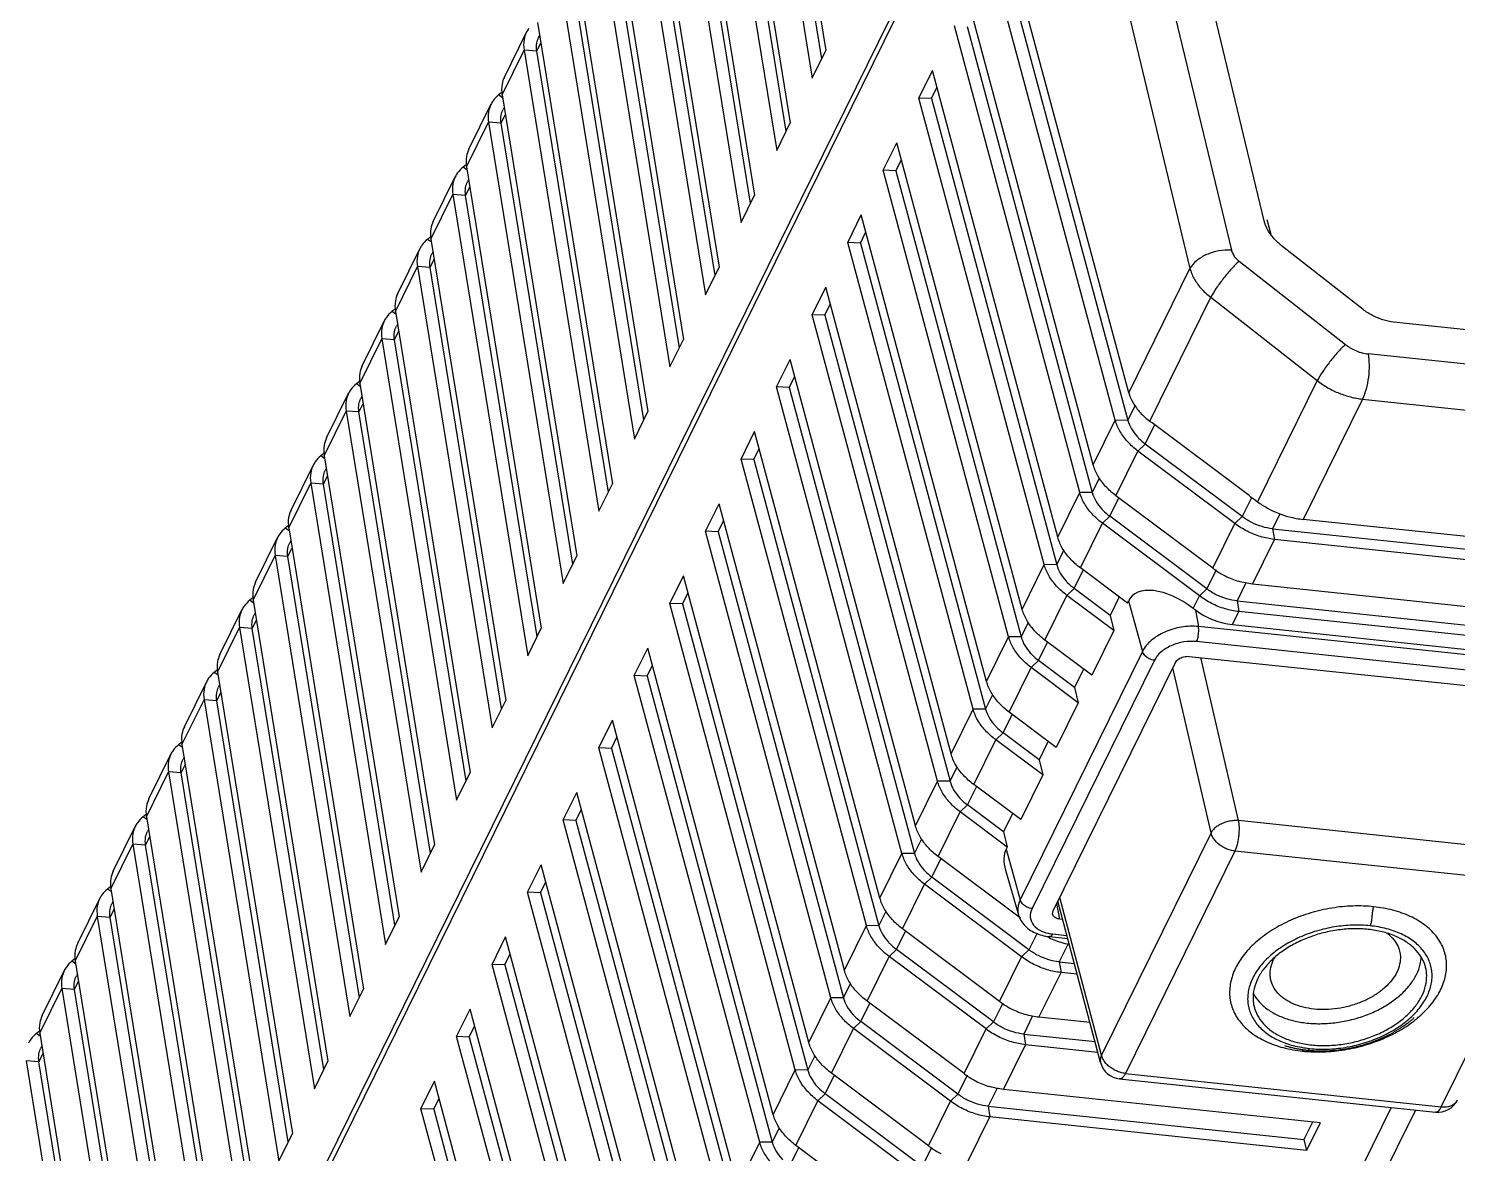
# Model space of a CAD drawing. Header units: millimetres. Extents: x 10368 to 13229, y -13270 to -11269.
# Drawn here: x 12195.8 to 12260.8, y -12638.1 to -12586.9 of the extents above; entities that cross this region are included whole.
import ezdxf

# ---------------------------------------------------------------- set-up
doc = ezdxf.new("R2010")
doc.units = ezdxf.units.MM

# ---------------------------------------------------------------- blocks, each defined once
blk = doc.blocks.new('u59')
at = {"color": 7, "linetype": 'Continuous'}
for p, q in [((305.333, 371.946), (363.069, 489.206)), ((306.429, 371.83), (363.472, 487.682)), ((321.824, 307.728), (404.94, 476.534)), ((321.892, 307.371), (404.993, 476.148)), ((349.976, 371.91), (344.28, 393.115)), ((344.851, 393.11), (350.553, 371.885)), ((344.235, 391.858), (349.937, 370.634)), ((368.505, 369.7), (365.101, 390.682)), ((348.359, 368.626), (342.663, 389.831)), ((343.234, 389.826), (348.936, 368.601)), ((367.889, 368.449), (364.485, 389.431)), ((364.671, 389.808), (367.925, 369.744)), ((342.618, 388.574), (348.32, 367.35)), ((366.888, 366.416), (363.484, 387.398)), ((346.742, 365.341), (341.046, 386.546)), ((341.617, 386.541), (347.319, 365.317)), ((366.272, 365.165), (362.868, 386.147)), ((363.054, 386.523), (366.308, 366.46)), ((341.001, 385.29), (346.703, 364.066)), ((365.271, 363.132), (361.867, 384.114)), ((345.125, 362.057), (339.429, 383.262)), ((340, 383.257), (345.702, 362.033)), ((364.655, 361.881), (361.251, 382.863)), ((361.437, 383.239), (364.691, 363.176)), ((339.384, 382.006), (345.086, 360.781)), ((363.654, 359.848), (360.25, 380.83)), ((343.508, 358.773), (337.812, 379.978)), ((338.383, 379.973), (344.085, 358.748)), ((363.038, 358.597), (359.634, 379.579)), ((359.82, 379.955), (363.074, 359.892)), ((337.767, 378.722), (343.468, 357.497)), ((362.037, 356.564), (358.633, 377.546)), ((329.093, 376.856), (333.503, 373.552)), ((341.891, 355.489), (336.195, 376.694)), ((336.766, 376.689), (342.468, 355.464)), ((361.421, 355.313), (358.017, 376.294)), ((358.203, 376.671), (361.457, 356.608)), ((336.15, 375.438), (335.149, 373.405)), ((336.15, 375.438), (341.851, 354.213)), ((325.683, 374.288), (324.682, 372.255)), ((327.333, 373.642), (327.758, 374.505)), ((327.758, 374.505), (332.168, 371.201)), ((328.092, 374.823), (332.502, 371.519)), ((333.785, 374.485), (333.36, 373.622)), ((309.663, 372.526), (310.279, 373.777)), ((310.408, 373.289), (310.279, 373.777)), ((310.279, 373.777), (324.682, 372.255)), ((357.016, 374.261), (356.4, 373.01)), ((360.42, 353.28), (357.016, 374.261)), ((310.014, 372.489), (310.408, 373.289)), ((324.762, 371.772), (310.408, 373.289)), ((327.476, 373.572), (326.475, 371.539)), ((327.476, 373.572), (331.886, 370.268)), ((333.503, 373.552), (332.502, 371.519)), ((334.578, 373.41), (334.252, 372.748)), ((340.274, 352.205), (334.578, 373.41)), ((334.578, 373.41), (335.149, 373.405)), ((335.149, 373.405), (340.851, 352.18)), ((359.804, 352.028), (356.4, 373.01)), ((356.586, 373.387), (359.84, 353.324)), ((309.663, 372.526), (324.066, 371.004)), ((56.389, 371.914), (310.434, 345.073)), ((304.157, 371.795), (299.176, 361.679)), ((318.518, 370.278), (304.157, 371.795)), ((318.784, 370.524), (304.423, 372.042)), ((324.355, 370.945), (324.762, 371.772)), ((324.762, 371.772), (324.682, 372.255)), ((334.533, 372.154), (333.532, 370.121)), ((334.533, 372.154), (340.234, 350.929)), ((349.976, 371.91), (349.729, 371.407)), ((350.553, 371.885), (349.937, 370.634)), ((349.976, 371.91), (350.553, 371.885)), ((325.716, 370.358), (326.141, 371.221)), ((326.141, 371.221), (326.475, 371.539)), ((326.141, 371.221), (330.551, 367.917)), ((326.475, 371.539), (330.885, 368.235)), ((332.168, 371.201), (331.743, 370.338)), ((332.168, 371.201), (332.502, 371.519)), ((324.066, 371.004), (323.065, 368.971)), ((355.399, 370.977), (354.783, 369.726)), ((358.803, 349.996), (355.399, 370.977)), ((313.537, 360.161), (318.518, 370.278)), ((319.646, 369.786), (321.591, 362.443)), ((325.859, 370.287), (324.858, 368.255)), ((325.859, 370.287), (330.269, 366.984)), ((331.886, 370.268), (330.885, 368.235)), ((332.961, 370.126), (332.635, 369.464)), ((338.657, 348.921), (332.961, 370.126)), ((332.961, 370.126), (333.532, 370.121)), ((333.532, 370.121), (339.233, 348.896)), ((358.186, 348.744), (354.783, 369.726)), ((354.969, 370.103), (358.223, 350.04)), ((367.925, 369.744), (367.74, 369.368)), ((367.925, 369.744), (368.505, 369.7)), ((310.463, 369.191), (310.414, 369.198)), ((310.511, 369.184), (310.463, 369.191)), ((310.557, 369.177), (310.511, 369.184)), ((310.602, 369.169), (310.557, 369.177)), ((310.646, 369.162), (310.602, 369.169)), ((310.689, 369.154), (310.646, 369.162)), ((310.731, 369.146), (310.689, 369.154)), ((310.772, 369.138), (310.731, 369.146)), ((310.812, 369.129), (310.772, 369.138)), ((310.852, 369.121), (310.812, 369.129)), ((310.89, 369.112), (310.852, 369.121)), ((310.928, 369.103), (310.89, 369.112)), ((310.965, 369.095), (310.928, 369.103)), ((311.002, 369.086), (310.965, 369.095)), ((311.037, 369.077), (311.002, 369.086)), ((311.072, 369.068), (311.037, 369.077)), ((311.106, 369.059), (311.072, 369.068)), ((314.626, 359.335), (319.607, 369.451)), ((319.607, 369.451), (321.508, 362.274)), ((319.769, 369.32), (323.065, 368.971)), ((367.795, 369.027), (367.842, 369.123)), ((311.14, 369.049), (311.106, 369.059)), ((311.173, 369.04), (311.14, 369.049)), ((311.205, 369.031), (311.173, 369.04)), ((311.237, 369.022), (311.205, 369.031)), ((311.283, 369.008), (311.237, 369.022)), ((323.145, 368.488), (319.899, 368.831)), ((322.738, 367.661), (323.145, 368.488)), ((323.145, 368.488), (323.065, 368.971)), ((332.916, 368.87), (331.915, 366.837)), ((332.916, 368.87), (338.617, 347.645)), ((348.359, 368.626), (348.112, 368.123)), ((348.936, 368.601), (348.32, 367.35)), ((348.359, 368.626), (348.936, 368.601)), ((367.889, 368.449), (366.888, 366.416)), ((367.867, 368.583), (368.044, 368.46)), ((367.889, 368.337), (368.044, 368.46)), ((305.441, 367.788), (305.415, 367.766)), ((305.468, 367.811), (305.441, 367.788)), ((305.496, 367.835), (305.468, 367.811)), ((305.525, 367.859), (305.496, 367.835)), ((305.555, 367.883), (305.525, 367.859)), ((305.586, 367.908), (305.555, 367.883)), ((305.617, 367.932), (305.586, 367.908)), ((305.649, 367.957), (305.617, 367.932)), ((305.683, 367.983), (305.649, 367.957)), ((305.717, 368.009), (305.683, 367.983)), ((305.753, 368.036), (305.717, 368.009)), ((305.791, 368.063), (305.753, 368.036)), ((320.128, 367.965), (322.449, 367.72)), ((324.099, 367.074), (324.524, 367.937)), ((324.524, 367.937), (324.858, 368.255)), ((324.524, 367.937), (328.934, 364.633)), ((324.858, 368.255), (329.268, 364.951)), ((330.551, 367.917), (330.126, 367.054)), ((330.551, 367.917), (330.885, 368.235)), ((305.415, 367.766), (305.383, 367.738)), ((322.449, 367.72), (321.448, 365.687)), ((353.782, 367.693), (353.166, 366.442)), ((357.186, 346.711), (353.782, 367.693)), ((367.781, 367.641), (366.781, 365.608)), ((324.242, 367.003), (323.241, 364.97)), ((324.242, 367.003), (328.652, 363.699)), ((330.269, 366.984), (329.268, 364.951)), ((331.344, 366.842), (331.018, 366.18)), ((337.04, 345.637), (331.344, 366.842)), ((331.344, 366.842), (331.915, 366.837)), ((331.915, 366.837), (337.616, 345.612)), ((353.352, 366.819), (356.606, 346.756)), ((307.74, 339.601), (53.695, 366.443)), ((356.569, 345.46), (353.166, 366.442)), ((366.308, 366.46), (366.123, 366.084)), ((366.178, 365.743), (366.225, 365.839)), ((366.308, 366.46), (366.888, 366.416)), ((320.711, 365.765), (321.448, 365.687)), ((321.528, 365.204), (320.84, 365.277)), ((321.121, 364.377), (321.528, 365.204)), ((321.528, 365.204), (321.448, 365.687)), ((331.299, 365.586), (330.298, 363.553)), ((331.299, 365.586), (337, 344.361)), ((346.742, 365.341), (346.495, 364.839)), ((347.319, 365.317), (346.703, 364.066)), ((346.742, 365.341), (347.319, 365.317)), ((366.25, 365.299), (366.427, 365.176)), ((366.272, 365.053), (366.427, 365.176)), ((322.538, 363.903), (322.907, 364.653)), ((322.907, 364.653), (323.241, 364.97)), ((322.907, 364.653), (327.317, 361.349)), ((323.241, 364.97), (327.651, 361.667)), ((328.934, 364.633), (328.509, 363.77)), ((328.934, 364.633), (329.268, 364.951)), ((366.272, 365.165), (365.271, 363.132)), ((53.442, 364.386), (307.487, 337.545)), ((321.967, 364.055), (321.141, 364.143)), ((321.834, 363.932), (321.178, 364.001)), ((352.165, 364.409), (351.549, 363.158)), ((355.568, 343.427), (352.165, 364.409)), ((366.164, 364.357), (365.163, 362.324)), ((321.371, 363.272), (321.502, 363.258)), ((321.502, 363.258), (321.644, 362.55)), ((323.292, 363.22), (327.035, 360.415)), ((328.652, 363.699), (327.651, 361.667)), ((329.727, 363.558), (329.401, 362.896)), ((335.423, 342.353), (329.727, 363.558)), ((329.727, 363.558), (330.298, 363.553)), ((330.298, 363.553), (335.999, 342.328)), ((351.735, 363.535), (354.989, 343.471)), ((55.204, 362.629), (306.333, 336.095)), ((321.807, 362.881), (316.244, 351.583)), ((317.2, 351.482), (322.763, 362.78)), ((321.83, 363.029), (321.807, 362.881)), ((323.968, 361.029), (323.382, 363.059)), ((354.952, 342.176), (351.549, 363.158)), ((364.691, 363.176), (364.506, 362.799)), ((364.691, 363.176), (365.271, 363.132)), ((317.742, 351.079), (323.305, 362.376)), ((323.946, 360.08), (323.305, 362.376)), ((329.682, 362.301), (328.681, 360.268)), ((329.682, 362.301), (335.383, 341.077)), ((345.125, 362.057), (344.878, 361.555)), ((345.702, 362.033), (345.086, 360.781)), ((345.125, 362.057), (345.702, 362.033)), ((364.561, 362.459), (364.608, 362.555)), ((364.633, 362.015), (364.81, 361.891)), ((299.176, 361.679), (313.537, 360.161)), ((327.317, 361.349), (326.892, 360.486)), ((327.317, 361.349), (327.651, 361.667)), ((364.655, 361.881), (363.654, 359.848)), ((364.655, 361.768), (364.81, 361.891)), ((350.548, 361.125), (349.932, 359.874)), ((353.951, 340.143), (350.548, 361.125)), ((364.547, 361.073), (363.546, 359.04)), ((299.01, 360.294), (313.371, 358.777)), ((323.898, 359.983), (323.946, 360.08)), ((324.065, 359.29), (323.898, 359.983)), ((323.898, 359.983), (326.034, 358.382)), ((327.035, 360.415), (326.034, 358.382)), ((328.11, 360.273), (327.784, 359.612)), ((333.806, 339.068), (328.11, 360.273)), ((328.11, 360.273), (328.681, 360.268)), ((328.681, 360.268), (334.382, 339.044)), ((350.118, 360.251), (353.372, 340.187)), ((314.626, 359.335), (316.361, 351.821)), ((353.335, 338.892), (349.932, 359.874)), ((363.074, 359.892), (362.889, 359.515)), ((363.074, 359.892), (363.654, 359.848)), ((313.371, 358.777), (315.083, 351.361)), ((322.281, 356.698), (323.282, 358.731)), ((323.282, 358.731), (325.418, 357.131)), ((323.653, 358.453), (324.065, 359.29)), ((324.065, 359.29), (325.7, 358.065)), ((328.065, 359.017), (327.064, 356.984)), ((328.065, 359.017), (333.766, 337.793)), ((343.508, 358.773), (343.261, 358.271)), ((344.085, 358.748), (343.468, 357.497)), ((343.508, 358.773), (344.085, 358.748)), ((362.944, 359.174), (362.991, 359.271)), ((363.016, 358.731), (363.193, 358.607)), ((325.7, 358.065), (325.275, 357.202)), ((325.7, 358.065), (326.034, 358.382)), ((363.038, 358.597), (362.037, 356.564)), ((363.038, 358.484), (363.193, 358.607)), ((348.931, 357.841), (348.315, 356.59)), ((352.334, 336.859), (348.931, 357.841)), ((362.93, 357.789), (361.929, 355.756)), ((325.418, 357.131), (324.417, 355.098)), ((326.493, 356.989), (326.167, 356.328)), ((332.189, 335.784), (326.493, 356.989)), ((326.493, 356.989), (327.064, 356.984)), ((327.064, 356.984), (332.765, 335.76)), ((348.501, 356.966), (351.755, 336.903)), ((322.448, 356.006), (322.281, 356.698)), ((322.281, 356.698), (324.417, 355.098)), ((351.718, 335.608), (348.315, 356.59)), ((361.457, 356.608), (361.272, 356.231)), ((361.457, 356.608), (362.037, 356.564)), ((320.664, 353.414), (321.665, 355.447)), ((321.665, 355.447), (323.801, 353.847)), ((322.036, 355.169), (322.448, 356.006)), ((322.448, 356.006), (324.083, 354.781)), ((326.448, 355.733), (325.447, 353.7)), ((326.448, 355.733), (332.149, 334.509)), ((341.891, 355.489), (341.644, 354.987)), ((342.468, 355.464), (341.851, 354.213)), ((341.891, 355.489), (342.468, 355.464)), ((361.327, 355.89), (361.374, 355.986)), ((361.399, 355.447), (361.576, 355.323)), ((324.083, 354.781), (323.658, 353.917)), ((324.083, 354.781), (324.417, 355.098)), ((361.421, 355.313), (360.42, 353.28)), ((361.421, 355.2), (361.576, 355.323)), ((347.314, 354.557), (346.698, 353.306)), ((350.717, 333.575), (347.314, 354.557)), ((361.313, 354.505), (360.312, 352.472)), ((323.801, 353.847), (322.8, 351.814)), ((324.876, 353.705), (324.55, 353.044)), ((330.572, 332.5), (324.876, 353.705)), ((324.876, 353.705), (325.447, 353.7)), ((325.447, 353.7), (331.148, 332.476)), ((346.884, 353.682), (350.138, 333.619)), ((315.616, 351.304), (299.578, 352.999)), ((320.831, 352.722), (320.664, 353.414)), ((320.664, 353.414), (322.8, 351.814)), ((350.101, 332.324), (346.698, 353.306)), ((359.84, 353.324), (359.655, 352.947)), ((359.84, 353.324), (360.42, 353.28)), ((299.247, 352.325), (315.284, 350.631)), ((320.419, 351.885), (320.831, 352.722)), ((320.831, 352.722), (322.466, 351.497)), ((324.831, 352.449), (323.83, 350.416)), ((324.831, 352.449), (330.532, 331.224)), ((340.274, 352.205), (340.027, 351.702)), ((340.851, 352.18), (340.234, 350.929)), ((340.274, 352.205), (340.851, 352.18)), ((359.71, 352.606), (359.757, 352.702)), ((299.162, 351.643), (315.199, 349.948)), ((319.047, 350.13), (320.048, 352.163)), ((320.048, 352.163), (322.184, 350.563)), ((322.466, 351.497), (322.8, 351.814)), ((359.804, 352.028), (358.803, 349.996)), ((359.782, 352.163), (359.959, 352.039)), ((359.804, 351.916), (359.959, 352.039)), ((313.656, 349.861), (299.209, 351.388)), ((318.383, 348.782), (317.742, 351.079)), ((322.466, 351.497), (322.041, 350.633)), ((345.697, 351.273), (345.081, 350.022)), ((349.1, 330.291), (345.697, 351.273)), ((359.696, 351.221), (358.695, 349.188)), ((298.96, 350.788), (313.363, 349.267)), ((313.443, 348.784), (299.089, 350.3)), ((322.184, 350.563), (321.183, 348.53)), ((323.259, 350.421), (322.933, 349.76)), ((328.955, 329.216), (323.259, 350.421)), ((323.259, 350.421), (323.83, 350.416)), ((323.83, 350.416), (329.531, 329.191)), ((345.267, 350.398), (348.521, 330.335)), ((313.656, 349.861), (313.363, 349.267)), ((315.338, 349.195), (315.199, 349.948)), ((319.214, 349.438), (319.047, 350.13)), ((319.047, 350.13), (321.183, 348.53)), ((348.484, 329.04), (345.081, 350.022)), ((358.223, 350.04), (358.037, 349.663)), ((358.223, 350.04), (358.803, 349.996)), ((298.344, 349.537), (312.747, 348.015)), ((313.443, 348.784), (313.363, 349.267)), ((315.437, 349.121), (315.156, 348.55)), ((318.802, 348.601), (319.214, 349.438)), ((319.214, 349.438), (320.849, 348.212)), ((323.214, 349.165), (322.213, 347.132)), ((323.214, 349.165), (328.915, 327.94)), ((358.093, 349.322), (358.14, 349.418)), ((313.036, 347.957), (313.443, 348.784)), ((314.822, 348.232), (315.156, 348.55)), ((315.156, 348.55), (319.566, 345.246)), ((318.431, 348.879), (318.383, 348.782)), ((318.431, 348.879), (320.567, 347.279)), ((320.849, 348.212), (321.183, 348.53)), ((338.657, 348.921), (338.41, 348.418)), ((339.233, 348.896), (338.617, 347.645)), ((338.657, 348.921), (339.233, 348.896)), ((358.186, 348.744), (357.186, 346.711)), ((358.165, 348.879), (358.342, 348.755)), ((358.187, 348.632), (358.342, 348.755)), ((312.747, 348.015), (311.746, 345.983)), ((314.397, 347.369), (314.822, 348.232)), ((314.822, 348.232), (319.232, 344.928)), ((320.849, 348.212), (320.424, 347.349)), ((344.08, 347.989), (343.464, 346.737)), ((347.483, 327.007), (344.08, 347.989)), ((358.079, 347.936), (357.078, 345.904)), ((297.343, 347.504), (311.746, 345.983)), ((311.826, 345.499), (297.472, 347.016)), ((314.54, 347.299), (313.539, 345.266)), ((314.54, 347.299), (318.95, 343.995)), ((320.567, 347.279), (319.566, 345.246)), ((321.642, 347.137), (321.316, 346.475)), ((327.338, 325.932), (321.642, 347.137)), ((321.642, 347.137), (322.213, 347.132)), ((322.213, 347.132), (327.914, 325.907)), ((343.65, 347.114), (346.904, 327.051)), ((346.867, 325.756), (343.464, 346.737)), ((356.606, 346.756), (356.42, 346.379)), ((356.606, 346.756), (357.186, 346.711)), ((311.826, 345.499), (311.746, 345.983)), ((321.597, 345.881), (320.596, 343.848)), ((321.597, 345.881), (327.298, 324.656)), ((356.476, 346.038), (356.523, 346.134)), ((307.74, 339.601), (310.434, 345.073)), ((311.49, 344.817), (311.826, 345.499)), ((313.205, 344.948), (313.539, 345.266)), ((313.539, 345.266), (317.949, 341.962)), ((319.232, 344.928), (319.566, 345.246)), ((337.04, 345.637), (336.793, 345.134)), ((337.616, 345.612), (337, 344.361)), ((337.04, 345.637), (337.616, 345.612)), ((356.569, 345.46), (355.568, 343.427)), ((356.548, 345.595), (356.725, 345.471)), ((356.57, 345.348), (356.725, 345.471)), ((312.801, 344.128), (313.205, 344.948)), ((313.205, 344.948), (317.615, 341.644)), ((319.232, 344.928), (318.807, 344.065)), ((342.463, 344.704), (341.847, 343.453)), ((345.866, 323.723), (342.463, 344.704)), ((356.462, 344.652), (355.461, 342.619)), ((309.803, 338.762), (312.514, 344.27)), ((312.893, 343.99), (317.303, 340.686)), ((318.95, 343.995), (317.949, 341.962)), ((320.025, 343.853), (319.699, 343.191)), ((325.721, 322.648), (320.025, 343.853)), ((320.025, 343.853), (320.596, 343.848)), ((320.596, 343.848), (326.297, 322.623)), ((342.033, 343.83), (345.287, 323.767)), ((345.25, 322.471), (341.847, 343.453)), ((354.989, 343.471), (354.803, 343.095)), ((354.989, 343.471), (355.568, 343.427)), ((319.98, 342.597), (318.979, 340.564)), ((319.98, 342.597), (325.681, 321.372)), ((354.859, 342.754), (354.906, 342.85)), ((317.615, 341.644), (317.949, 341.962)), ((335.423, 342.353), (335.176, 341.85)), ((335.999, 342.328), (335.383, 341.077)), ((335.423, 342.353), (335.999, 342.328)), ((354.952, 342.176), (353.951, 340.143)), ((354.931, 342.311), (355.108, 342.187)), ((354.953, 342.064), (355.108, 342.187)), ((317.615, 341.644), (317.174, 340.749)), ((340.846, 341.42), (340.23, 340.169)), ((344.249, 320.439), (340.846, 341.42)), ((354.845, 341.368), (353.844, 339.335)), ((317.414, 340.602), (314.64, 334.97)), ((317.303, 340.686), (317.359, 340.644)), ((317.359, 340.644), (317.414, 340.602)), ((318.408, 340.569), (318.076, 339.896)), ((324.104, 319.364), (318.408, 340.569)), ((318.408, 340.569), (318.979, 340.564)), ((318.979, 340.564), (324.68, 319.339)), ((340.416, 340.546), (343.67, 320.483)), ((343.633, 319.187), (340.23, 340.169)), ((353.372, 340.187), (353.186, 339.811)), ((353.372, 340.187), (353.951, 340.143)), ((318.364, 339.308), (315.583, 333.661)), ((318.364, 339.308), (324.064, 318.088)), ((353.242, 339.47), (353.289, 339.566)), ((314.64, 334.97), (309.803, 338.762)), ((333.806, 339.068), (333.559, 338.566)), ((334.382, 339.044), (333.766, 337.793)), ((333.806, 339.068), (334.382, 339.044)), ((353.335, 338.892), (352.334, 336.859)), ((353.314, 339.026), (353.491, 338.903)), ((353.336, 338.78), (353.491, 338.903)), ((339.229, 338.136), (338.613, 336.885)), ((342.632, 317.154), (339.229, 338.136)), ((353.228, 338.084), (352.227, 336.051)), ((338.799, 337.262), (342.053, 317.198)), ((313.353, 333.325), (308.515, 337.119)), ((342.016, 315.903), (338.613, 336.885)), ((351.755, 336.903), (351.569, 336.526)), ((351.755, 336.903), (352.334, 336.859)), ((351.625, 336.186), (351.672, 336.282)), ((307.705, 335.528), (311.431, 332.606)), ((332.189, 335.784), (331.942, 335.282)), ((332.765, 335.76), (332.149, 334.509)), ((332.189, 335.784), (332.765, 335.76)), ((351.718, 335.608), (350.717, 333.575)), ((351.697, 335.742), (351.874, 335.619)), ((351.719, 335.496), (351.874, 335.619)), ((337.612, 334.852), (336.996, 333.601)), ((341.015, 313.87), (337.612, 334.852)), ((351.611, 334.8), (350.61, 332.767)), ((321.824, 307.728), (315.583, 333.661)), ((340.399, 312.619), (336.996, 333.601)), ((337.182, 333.978), (340.436, 313.914)), ((350.138, 333.619), (349.952, 333.242)), ((350.138, 333.619), (350.717, 333.575)), ((319.942, 306.891), (313.701, 332.824)), ((350.008, 332.901), (350.055, 332.998)), ((311.893, 332.115), (312.066, 331.453)), ((330.572, 332.5), (330.325, 331.998)), ((331.148, 332.476), (330.532, 331.224)), ((330.572, 332.5), (331.148, 332.476)), ((350.101, 332.324), (349.1, 330.291)), ((350.08, 332.458), (350.257, 332.334)), ((350.102, 332.211), (350.257, 332.334)), ((312.206, 331.49), (318.078, 307.088)), ((335.995, 331.568), (335.379, 330.317)), ((339.398, 310.586), (335.995, 331.568)), ((349.994, 331.516), (348.993, 329.483)), ((338.782, 309.335), (335.379, 330.317)), ((335.565, 330.694), (338.819, 310.63)), ((348.521, 330.335), (348.335, 329.958)), ((348.521, 330.335), (349.1, 330.291)), ((348.391, 329.617), (348.438, 329.714)), ((328.955, 329.216), (328.708, 328.714)), ((329.531, 329.191), (328.915, 327.94)), ((328.955, 329.216), (329.531, 329.191)), ((348.484, 329.04), (347.483, 327.007)), ((348.463, 329.174), (348.64, 329.05)), ((348.485, 328.927), (348.64, 329.05)), ((334.378, 328.284), (333.762, 327.033)), ((337.781, 307.302), (334.378, 328.284)), ((348.377, 328.232), (347.376, 326.199)), ((337.165, 306.051), (333.762, 327.033)), ((333.948, 327.409), (337.202, 307.346)), ((346.904, 327.051), (346.718, 326.674)), ((346.904, 327.051), (347.483, 327.007)), ((346.774, 326.333), (346.821, 326.429)), ((327.338, 325.932), (327.091, 325.43)), ((327.914, 325.907), (327.298, 324.656)), ((327.338, 325.932), (327.914, 325.907)), ((346.867, 325.756), (345.866, 323.723)), ((346.846, 325.89), (347.023, 325.766)), ((346.868, 325.643), (347.023, 325.766)), ((332.761, 325), (332.145, 323.749)), ((336.164, 304.018), (332.761, 325)), ((346.76, 324.948), (345.759, 322.915)), ((335.548, 302.767), (332.145, 323.749)), ((332.33, 324.125), (335.585, 304.062)), ((345.287, 323.767), (345.101, 323.39)), ((345.287, 323.767), (345.866, 323.723)), ((345.157, 323.049), (345.204, 323.145))]:
    blk.add_line(p, q, dxfattribs=at)
for points in [[(310.236, 369.219), (310.181, 369.225), (310.126, 369.23), (310.071, 369.234), (310.016, 369.238), (309.962, 369.241), (309.907, 369.244), (309.854, 369.247), (309.8, 369.249), (309.747, 369.25), (309.693, 369.251), (309.64, 369.252), (309.588, 369.252), (309.535, 369.251), (309.483, 369.251), (309.432, 369.249), (309.38, 369.248), (309.329, 369.246), (309.278, 369.244), (309.227, 369.241), (309.176, 369.238), (309.126, 369.234), (309.076, 369.231), (309.026, 369.226), (308.977, 369.222), (308.927, 369.217), (308.878, 369.212), (308.83, 369.206), (308.781, 369.201), (308.733, 369.195), (308.685, 369.188), (308.637, 369.181), (308.59, 369.174), (308.542, 369.167), (308.495, 369.159), (308.449, 369.151), (308.402, 369.143), (308.356, 369.134), (308.31, 369.126), (308.264, 369.116), (308.218, 369.107), (308.173, 369.097), (308.128, 369.087), (308.083, 369.077), (308.038, 369.067), (307.994, 369.056), (307.949, 369.045), (307.905, 369.034), (307.862, 369.022), (307.818, 369.011), (307.775, 368.999), (307.732, 368.987), (307.689, 368.974), (307.646, 368.962), (307.604, 368.949), (307.562, 368.936), (307.521, 368.923), (307.479, 368.909), (307.438, 368.896), (307.398, 368.882), (307.357, 368.868), (307.318, 368.854), (307.278, 368.84), (307.239, 368.826), (307.2, 368.811), (307.162, 368.796), (307.124, 368.782), (307.087, 368.767), (307.049, 368.752), (307.013, 368.737), (306.976, 368.722), (306.941, 368.707), (306.905, 368.692), (306.87, 368.676), (306.835, 368.661), (306.801, 368.645), (306.767, 368.63), (306.733, 368.614), (306.7, 368.598), (306.668, 368.583), (306.635, 368.567), (306.603, 368.551), (306.572, 368.535), (306.541, 368.519), (306.51, 368.504), (306.479, 368.488), (306.449, 368.472), (306.419, 368.456), (306.39, 368.44), (306.361, 368.424), (306.333, 368.408), (306.304, 368.392), (306.277, 368.376), (306.249, 368.36), (306.222, 368.344), (306.196, 368.329), (306.17, 368.313), (306.144, 368.297), (306.119, 368.282), (306.094, 368.267), (306.07, 368.251), (306.046, 368.236), (306.023, 368.221), (306, 368.206), (305.977, 368.191), (305.955, 368.177), (305.933, 368.162), (305.912, 368.148), (305.891, 368.133), (305.87, 368.119), (305.85, 368.105), (305.83, 368.091), (305.791, 368.063)], [(310.414, 369.198), (310.389, 369.201), (310.364, 369.204), (310.338, 369.208), (310.311, 369.211), (310.285, 369.214), (310.257, 369.217), (310.236, 369.219)]]:
    blk.add_lwpolyline(points, dxfattribs=at)
for centre, radius, start, end in [((325.222, 370.552), 3.769, 55.14659, 63.25368), ((325.292, 370.656), 3.643, 53.16396, 55.11495), ((304.318, 371.047), 1, 83.96086, 153.83266), ((318.679, 369.53), 1, 14.83611, 83.96544), ((323.606, 367.279), 3.758, 63.18867, 73.22859), ((323.605, 367.267), 3.769, 55.14659, 63.25368), ((323.675, 367.372), 3.643, 53.16396, 55.11495), ((309.784, 362.82), 6.478, 83.97421, 85.89171), ((367.328, 369.417), 1.191, 324.32645, 333.86627), ((321.989, 363.994), 3.758, 63.18867, 73.22859), ((321.988, 363.983), 3.769, 55.14659, 63.25368), ((322.058, 364.087), 3.643, 53.16396, 55.11495), ((365.711, 366.133), 1.191, 324.32645, 333.86627), ((310.08, 365.919), 1.888, 330.38908, 333.76635), ((309.158, 367.934), 3.907, 312.51614, 313.13395), ((320.44, 360.937), 3.521, 73.22444, 79.54453), ((320.372, 360.71), 3.758, 63.18867, 73.22859), ((321.632, 362.022), 1.921, 81.09507, 83.98808), ((322.331, 362.755), 1.094, 16.10562, 19.15398), ((364.094, 362.849), 1.191, 324.32645, 333.86627), ((362.477, 359.565), 1.191, 324.32645, 333.86627), ((360.86, 356.281), 1.191, 324.32645, 333.86627), ((359.243, 352.996), 1.191, 324.32645, 333.86627), ((309.235, 340.892), 10.305, 52.99605, 53.68047), ((357.626, 349.712), 1.191, 324.32645, 333.86627), ((312.286, 344.29), 3.758, 63.18867, 73.22859), ((312.286, 344.279), 3.769, 55.14659, 63.25368), ((312.356, 344.383), 3.643, 53.16396, 55.11495), ((356.009, 346.428), 1.191, 324.32645, 333.86627), ((309.962, 340.756), 4.343, 61.05773, 75.24693), ((310.016, 340.846), 4.238, 53.88392, 61.10701), ((289.284, 312.472), 39.38, 53.28511, 53.84942), ((289.628, 312.934), 38.804, 53.16148, 53.28395), ((354.392, 343.144), 1.191, 324.32645, 333.86627), ((352.775, 339.86), 1.191, 324.32645, 333.86627), ((351.158, 336.576), 1.191, 324.32645, 333.86627), ((349.541, 333.292), 1.191, 324.32645, 333.86627), ((347.924, 330.008), 1.191, 324.32645, 333.86627), ((346.307, 326.723), 1.191, 324.32645, 333.86627), ((344.69, 323.439), 1.191, 324.32645, 333.86627)]:
    blk.add_arc(centre, radius, start, end, dxfattribs=at)
for centre, major_axis, ratio, start_param, end_param in [((321.685, 361.773), (2.149, -1.864), 0.522124, 0.136328, 0.678734), ((314.031, 347.828), (2.289, -1.235), 0.714452, 1.376679, 2.092267), ((316.122, 350.476), (2.149, -1.864), 0.522124, -1.44033, 0.136328), ((311.003, 343.002), (2.756, -1.19), 0.623856, 1.810997, 2.034572)]:
    blk.add_ellipse(centre, major_axis=major_axis, ratio=ratio, start_param=start_param, end_param=end_param, dxfattribs=at)
for points, start_tangent, end_tangent in [([(334.119, 374.803), (334.589, 374.378), (334.94, 373.902), (335.149, 373.405)], (0.800328, -0.599562), (0.259432, -0.965761)), ([(334.417, 373.792), (334.147, 374.159), (334.099, 374.21)], (-0.498571, 0.866849), (-0.694739, 0.719262)), ([(334.578, 373.41), (334.417, 373.792)], (-0.259432, 0.965761), (-0.498571, 0.866849)), ([(333.503, 373.552), (333.973, 373.127)], (0.800328, -0.599562), (0.673612, -0.739085)), ([(333.973, 373.127), (334.324, 372.651)], (0.673612, -0.739085), (0.498589, -0.866839)), ([(334.324, 372.651), (334.533, 372.154)], (0.498589, -0.866839), (0.259432, -0.965761)), ([(304.157, 371.795), (303.957, 371.798), (303.774, 371.765), (303.617, 371.697), (303.495, 371.598), (303.421, 371.489)], (-0.994465, 0.105072), (-0.442477, -0.89678)), ([(304.157, 371.795), (304.232, 371.921), (304.311, 372.004), (304.39, 372.041), (304.423, 372.041)], (0.441734, 0.897146), (0.993802, -0.111161)), ([(324.682, 372.255), (325.306, 372.128), (325.917, 371.884), (326.475, 371.539)], (0.994465, -0.105072), (0.800328, -0.599562)), ([(324.762, 371.772), (325.242, 371.675), (325.712, 371.487), (326.141, 371.221)], (0.994465, -0.105072), (0.800328, -0.599562)), ([(332.482, 370.926), (332.168, 371.201)], (-0.694739, 0.719262), (-0.800328, 0.599562)), ([(332.502, 371.519), (332.972, 371.094), (333.323, 370.618), (333.532, 370.121)], (0.800328, -0.599562), (0.259432, -0.965761)), ([(318.518, 370.278), (318.593, 370.403), (318.672, 370.487), (318.751, 370.523), (318.784, 370.524)], (0.441734, 0.897146), (0.993802, -0.111161)), ([(324.066, 371.004), (324.69, 370.877)], (0.994465, -0.105072), (0.957663, -0.28789)), ([(332.8, 370.508), (332.53, 370.875), (332.482, 370.926)], (-0.498571, 0.866849), (-0.694739, 0.719262)), ([(332.961, 370.126), (332.8, 370.508)], (-0.259432, 0.965761), (-0.498571, 0.866849)), ([(318.518, 370.278), (318.726, 370.238), (318.932, 370.164), (319.126, 370.059), (319.298, 369.928), (319.44, 369.778), (319.544, 369.616), (319.607, 369.451)], (0.994465, -0.105072), (0.240275, -0.970705)), ([(319.607, 369.451), (319.655, 369.603), (319.653, 369.752), (319.646, 369.786)], (0.426032, 0.904708), (-0.25725, 0.966345)), ([(331.886, 370.268), (332.356, 369.843)], (0.800328, -0.599562), (0.673612, -0.739085)), ([(332.356, 369.843), (332.707, 369.367)], (0.673612, -0.739085), (0.498589, -0.866839)), ([(367.925, 369.744), (367.925, 369.379), (367.842, 369.123)], (0.160105, -0.9871), (-0.440662, -0.897673)), ([(310.141, 369.143), (309.341, 369.171), (308.52, 369.091), (307.708, 368.905), (306.936, 368.622), (306.235, 368.251), (305.919, 368.037), (305.631, 367.807), (305.373, 367.563), (305.148, 367.307), (304.957, 367.042), (304.804, 366.771), (304.688, 366.495), (304.612, 366.218), (304.575, 365.942), (304.579, 365.671), (304.624, 365.405), (304.708, 365.149), (304.831, 364.905), (304.992, 364.674), (305.19, 364.46), (305.422, 364.264), (305.98, 363.933), (306.301, 363.802), (306.645, 363.696), (307.392, 363.56)], (-0.994465, 0.105072), (0.994465, -0.105072)), ([(310.248, 369.281), (309.523, 369.295), (308.557, 369.201), (307.601, 368.982), (306.694, 368.649), (305.869, 368.212), (305.498, 367.961), (305.32, 367.825)], (-0.997424, 0.071737), (-0.781163, -0.624327)), ([(307.23, 362.694), (308.171, 362.661), (309.137, 362.756), (310.092, 362.974), (311, 363.308), (311.825, 363.744), (312.196, 363.996), (312.535, 364.266), (312.839, 364.553), (313.104, 364.854), (313.328, 365.166), (313.509, 365.486), (313.645, 365.81), (313.735, 366.136), (313.777, 366.46), (313.773, 366.78), (313.721, 367.092), (313.621, 367.393), (313.476, 367.681), (313.287, 367.952), (313.054, 368.204), (312.781, 368.435), (312.125, 368.824), (311.748, 368.978), (311.342, 369.103), (310.464, 369.262)], (0.994465, -0.105072), (-0.994465, 0.105072)), ([(307.392, 363.56), (308.191, 363.533), (309.013, 363.613), (309.825, 363.798), (310.596, 364.082), (311.297, 364.453), (311.613, 364.667), (311.901, 364.897), (312.159, 365.141), (312.385, 365.397), (312.575, 365.662), (312.729, 365.933), (312.845, 366.209), (312.921, 366.486), (312.957, 366.762), (312.953, 367.033), (312.909, 367.299), (312.825, 367.555), (312.701, 367.799), (312.54, 368.03), (312.343, 368.244), (312.11, 368.44), (311.553, 368.771), (311.232, 368.902), (310.887, 369.008), (310.141, 369.143)], (0.994465, -0.105072), (-0.994465, 0.105072)), ([(310.245, 369.218), (310.229, 369.219), (310.213, 369.216), (310.198, 369.211), (310.169, 369.187), (310.155, 369.168), (310.141, 369.143)], (-0.994442, 0.105284), (-0.441734, -0.897146)), ([(310.464, 369.262), (310.445, 369.231), (310.426, 369.209), (310.41, 369.197)], (-0.441734, -0.897146), (-0.870941, -0.491387)), ([(332.707, 369.367), (332.916, 368.87)], (0.498589, -0.866839), (0.259432, -0.965761)), ([(310.06, 368.979), (309.393, 369.008), (308.706, 368.956), (308.022, 368.824), (307.36, 368.618), (306.741, 368.343), (306.183, 368.007), (305.704, 367.621), (305.318, 367.196), (305.037, 366.746), (304.869, 366.284), (304.819, 365.824), (304.869, 365.453)], (-0.994465, 0.105072), (0.243817, -0.969821)), ([(312.687, 367.14), (312.643, 367.324), (312.455, 367.739), (312.155, 368.111), (311.751, 368.43), (311.258, 368.686), (310.688, 368.871), (310.06, 368.979)], (-0.177113, 0.984191), (-0.994465, 0.105072)), ([(323.065, 368.971), (323.689, 368.844), (324.3, 368.6), (324.858, 368.255)], (0.994465, -0.105072), (0.800328, -0.599562)), ([(323.145, 368.488), (323.625, 368.391), (324.095, 368.203), (324.524, 367.937)], (0.994465, -0.105072), (0.800328, -0.599562)), ([(367.781, 367.641), (367.889, 367.974), (367.889, 368.449)], (0.440658, 0.897675), (-0.160105, 0.9871)), ([(368.044, 368.46), (368.296, 368.722)], (0.783462, 0.62144), (0.582554, 0.812792)), ([(305.32, 367.825), (305.159, 367.69), (304.855, 367.403), (304.59, 367.102), (304.366, 366.79), (304.185, 366.471), (304.049, 366.146), (303.959, 365.821), (303.916, 365.496), (303.921, 365.176), (303.973, 364.865), (304.072, 364.563), (304.217, 364.276), (304.407, 364.004), (304.639, 363.752), (304.913, 363.521), (305.569, 363.133), (305.946, 362.979), (306.352, 362.853), (307.23, 362.694)], (-0.781163, -0.624327), (0.994465, -0.105072)), ([(310.259, 367.985), (309.597, 368.013), (308.916, 367.962), (308.238, 367.831), (307.581, 367.627), (306.968, 367.354), (306.415, 367.021), (305.94, 366.638), (305.557, 366.217), (305.278, 365.771), (305.111, 365.313), (305.064, 364.972)], (-0.994465, 0.105072), (-0.04452, -0.999008)), ([(312.698, 366.642), (312.633, 366.755), (312.335, 367.124), (311.936, 367.441), (311.446, 367.694), (310.881, 367.878), (310.259, 367.985)], (-0.463625, 0.886032), (-0.994465, 0.105072)), ([(330.865, 367.642), (330.551, 367.917)], (-0.694739, 0.719262), (-0.800328, 0.599562)), ([(330.885, 368.235), (331.355, 367.81), (331.706, 367.334), (331.915, 366.837)], (0.800328, -0.599562), (0.259432, -0.965761)), ([(306.179, 365.676), (306.405, 366.033), (306.718, 366.368), (307.108, 366.669), (307.562, 366.926), (308.064, 367.131), (308.598, 367.276), (309.144, 367.356), (309.684, 367.369), (310.2, 367.315), (310.675, 367.194), (311.091, 367.012), (311.436, 366.774), (311.697, 366.489), (311.865, 366.166), (311.914, 365.985)], (0.441734, 0.897146), (0.188553, -0.982063)), ([(311.829, 365.083), (312.215, 365.508), (312.496, 365.958), (312.664, 366.42), (312.713, 366.88), (312.687, 367.14)], (0.72975, 0.683714), (-0.177113, 0.984191)), ([(322.449, 367.72), (323.073, 367.593)], (0.994465, -0.105072), (0.957663, -0.28789)), ([(331.183, 367.224), (330.913, 367.591), (330.865, 367.642)], (-0.498571, 0.866849), (-0.694739, 0.719262)), ([(331.344, 366.842), (331.183, 367.224)], (-0.259432, 0.965761), (-0.498571, 0.866849)), ([(330.269, 366.984), (330.739, 366.559)], (0.800328, -0.599562), (0.673612, -0.739085)), ([(330.739, 366.559), (331.09, 366.083)], (0.673612, -0.739085), (0.498589, -0.866839)), ([(311.914, 365.985), (311.935, 365.816), (311.904, 365.452), (311.773, 365.085)], (0.188553, -0.982063), (-0.441734, -0.897146)), ([(331.09, 366.083), (331.299, 365.585)], (0.498589, -0.866839), (0.259432, -0.965761)), ([(366.308, 366.46), (366.308, 366.095), (366.225, 365.839)], (0.160105, -0.9871), (-0.440662, -0.897673)), ([(366.78, 365.608), (366.888, 365.941), (366.888, 366.416)], (0.440666, 0.897671), (-0.160105, 0.9871)), ([(304.869, 365.453), (304.889, 365.38), (305.078, 364.965), (305.378, 364.593), (305.781, 364.274), (306.275, 364.018), (306.845, 363.833), (307.473, 363.725)], (0.243817, -0.969821), (0.994465, -0.105072)), ([(306.05, 364.72), (306.017, 364.944), (306.048, 365.309), (306.179, 365.676)], (-0.232792, 0.972527), (0.441734, 0.897146)), ([(321.448, 365.687), (322.072, 365.56), (322.683, 365.316), (323.241, 364.97)], (0.994465, -0.105072), (0.800328, -0.599562)), ([(321.528, 365.204), (322.008, 365.106), (322.478, 364.919), (322.907, 364.653)], (0.994465, -0.105072), (0.800328, -0.599562)), ([(366.427, 365.176), (366.679, 365.438)], (0.783462, 0.62144), (0.582554, 0.812792)), ([(306.636, 363.891), (306.516, 363.986), (306.255, 364.271), (306.087, 364.594), (306.05, 364.72)], (-0.807851, 0.589387), (-0.232792, 0.972527)), ([(307.473, 363.725), (308.14, 363.696), (308.826, 363.748), (309.511, 363.88), (310.173, 364.086), (310.792, 364.361), (311.349, 364.697), (311.798, 365.054)], (0.994465, -0.105072), (0.73708, 0.675806)), ([(329.248, 364.358), (328.934, 364.633)], (-0.694739, 0.719262), (-0.800328, 0.599562)), ([(329.268, 364.951), (329.738, 364.526), (330.089, 364.05), (330.298, 363.553)], (0.800328, -0.599562), (0.259432, -0.965761)), ([(366.164, 364.357), (366.272, 364.69), (366.272, 365.165)], (0.440658, 0.897675), (-0.160105, 0.9871)), ([(321.834, 363.932), (321.922, 364.044), (321.966, 364.049)], (0.441734, 0.897146), (0.994224, -0.107327)), ([(322.844, 363.172), (322.695, 363.532), (322.337, 363.8), (321.93, 363.919)], (-0.089221, 0.996012), (-0.987893, 0.155138)), ([(322.63, 363.879), (321.967, 364.055)], (-0.907376, 0.42032), (-0.994465, 0.105072)), ([(323.122, 363.522), (322.63, 363.879)], (-0.664799, 0.747022), (-0.907376, 0.42032)), ([(329.566, 363.94), (329.296, 364.306), (329.248, 364.358)], (-0.498571, 0.866849), (-0.694739, 0.719262)), ([(329.727, 363.558), (329.566, 363.94)], (-0.259432, 0.965761), (-0.498571, 0.866849)), ([(307.23, 362.694), (307.247, 362.734), (307.261, 362.78), (307.283, 362.885), (307.295, 362.973), (307.305, 363.065), (307.324, 363.252), (307.335, 363.341), (307.349, 363.424), (307.368, 363.498), (307.392, 363.56)], (0.441734, 0.897146), (0.441734, 0.897146)), ([(321.502, 363.258), (321.713, 363.19), (321.825, 363.052), (321.83, 363.029)], (0.994465, -0.105072), (0.166885, -0.985976)), ([(323.364, 363.114), (323.122, 363.522)], (-0.327973, 0.944687), (-0.664799, 0.747022)), ([(328.652, 363.699), (329.122, 363.275)], (0.800328, -0.599562), (0.673612, -0.739085)), ([(329.122, 363.275), (329.473, 362.799)], (0.673612, -0.739085), (0.498589, -0.866839)), ([(322.763, 362.78), (322.844, 363.172)], (0.441734, 0.897146), (-0.089221, 0.996012)), ([(322.763, 362.78), (322.999, 362.709), (323.084, 362.659)], (0.994465, -0.105072), (0.82529, -0.564709)), ([(323.084, 362.659), (323.196, 362.562)], (0.82529, -0.564709), (0.675265, -0.737575)), ([(323.305, 362.376), (323.412, 362.9), (323.381, 363.058)], (0.441734, 0.897146), (-0.284383, 0.958711)), ([(329.473, 362.799), (329.682, 362.301)], (0.498589, -0.866839), (0.259432, -0.965761)), ([(364.691, 363.176), (364.691, 362.811), (364.608, 362.555)], (0.160105, -0.9871), (-0.440662, -0.897673)), ([(365.163, 362.324), (365.271, 362.657), (365.271, 363.132)], (0.440666, 0.897671), (-0.160105, 0.9871)), ([(323.196, 362.562), (323.305, 362.376)], (0.675265, -0.737575), (0.268877, -0.963175)), ([(364.81, 361.891), (365.062, 362.154)], (0.783462, 0.62144), (0.582554, 0.812792)), ([(327.631, 361.073), (327.317, 361.349)], (-0.694739, 0.719262), (-0.800328, 0.599562)), ([(327.651, 361.667), (328.121, 361.242), (328.472, 360.766), (328.681, 360.268)], (0.800328, -0.599562), (0.259432, -0.965761)), ([(364.547, 361.073), (364.655, 361.406), (364.655, 361.881)], (0.440658, 0.897675), (-0.160105, 0.9871)), ([(327.949, 360.656), (327.679, 361.022), (327.631, 361.073)], (-0.498571, 0.866849), (-0.694739, 0.719262)), ([(328.11, 360.273), (327.949, 360.656)], (-0.259432, 0.965761), (-0.498571, 0.866849)), ([(313.537, 360.161), (313.47, 359.999), (313.414, 359.809), (313.372, 359.599), (313.346, 359.38), (313.337, 359.163), (313.345, 358.958), (313.371, 358.777)], (-0.441734, -0.897146), (0.195923, -0.980619)), ([(313.537, 360.161), (313.745, 360.122), (313.951, 360.047), (314.145, 359.942), (314.317, 359.812), (314.459, 359.662), (314.563, 359.5), (314.626, 359.335)], (0.994465, -0.105072), (0.240275, -0.970705)), ([(327.035, 360.415), (327.505, 359.991)], (0.800328, -0.599562), (0.673612, -0.739085)), ([(327.505, 359.991), (327.856, 359.514)], (0.673612, -0.739085), (0.498589, -0.866839)), ([(313.371, 358.777), (313.585, 358.775), (313.806, 358.806), (314.02, 358.867), (314.219, 358.955), (314.392, 359.066), (314.53, 359.195), (314.626, 359.335)], (0.996444, -0.084256), (0.45797, 0.888967)), ([(327.856, 359.514), (328.065, 359.017)], (0.498589, -0.866839), (0.259432, -0.965761)), ([(363.074, 359.892), (363.074, 359.526), (362.991, 359.271)], (0.160105, -0.9871), (-0.440662, -0.897673)), ([(363.546, 359.04), (363.654, 359.373), (363.654, 359.848)], (0.440666, 0.897671), (-0.160105, 0.9871)), ([(363.193, 358.607), (363.445, 358.87)], (0.783462, 0.62144), (0.582554, 0.812792)), ([(326.014, 357.789), (325.7, 358.065)], (-0.694739, 0.719262), (-0.800328, 0.599562)), ([(326.034, 358.382), (326.504, 357.958), (326.855, 357.482), (327.064, 356.984)], (0.800328, -0.599562), (0.259432, -0.965761)), ([(362.93, 357.789), (363.038, 358.121), (363.038, 358.597)], (0.440658, 0.897675), (-0.160105, 0.9871)), ([(326.331, 357.372), (326.062, 357.738), (326.014, 357.789)], (-0.498571, 0.866849), (-0.694739, 0.719262)), ([(326.493, 356.989), (326.331, 357.372)], (-0.259432, 0.965761), (-0.498571, 0.866849)), ([(325.418, 357.131), (325.888, 356.707)], (0.800328, -0.599562), (0.673612, -0.739085)), ([(325.888, 356.707), (326.239, 356.23)], (0.673612, -0.739085), (0.498589, -0.866839)), ([(326.239, 356.23), (326.448, 355.733)], (0.498589, -0.866839), (0.259432, -0.965761)), ([(361.457, 356.608), (361.457, 356.242), (361.374, 355.987)], (0.160105, -0.9871), (-0.440662, -0.897673)), ([(361.929, 355.756), (362.037, 356.089), (362.037, 356.564)], (0.440666, 0.897671), (-0.160105, 0.9871)), ([(361.576, 355.323), (361.828, 355.586)], (0.783462, 0.62144), (0.582554, 0.812792)), ([(324.397, 354.505), (324.083, 354.781)], (-0.694739, 0.719262), (-0.800328, 0.599562)), ([(324.417, 355.098), (324.887, 354.674), (325.238, 354.198), (325.447, 353.7)], (0.800328, -0.599562), (0.259432, -0.965761)), ([(361.313, 354.505), (361.421, 354.837), (361.421, 355.313)], (0.440658, 0.897675), (-0.160105, 0.9871)), ([(324.714, 354.088), (324.445, 354.454), (324.397, 354.505)], (-0.498571, 0.866849), (-0.694739, 0.719262)), ([(323.801, 353.847), (324.271, 353.423)], (0.800328, -0.599562), (0.673612, -0.739085)), ([(324.876, 353.705), (324.714, 354.088)], (-0.259432, 0.965761), (-0.498571, 0.866849)), ([(324.271, 353.423), (324.622, 352.946)], (0.673612, -0.739085), (0.498589, -0.866839)), ([(324.622, 352.946), (324.831, 352.449)], (0.498589, -0.866839), (0.259432, -0.965761)), ([(359.84, 353.324), (359.84, 352.958), (359.757, 352.702)], (0.160105, -0.9871), (-0.440662, -0.897673)), ([(360.312, 352.472), (360.42, 352.804), (360.42, 353.28)], (0.440666, 0.897671), (-0.160105, 0.9871)), ([(359.959, 352.039), (360.211, 352.302)], (0.783462, 0.62144), (0.582554, 0.812792)), ([(316.244, 351.583), (316.101, 351.426), (315.871, 351.324), (315.616, 351.304)], (-0.441734, -0.897146), (-0.994465, 0.105072)), ([(322.8, 351.814), (323.27, 351.39), (323.621, 350.913), (323.83, 350.416)], (0.800328, -0.599562), (0.259432, -0.965761)), ([(359.696, 351.221), (359.804, 351.553), (359.804, 352.028)], (0.440658, 0.897675), (-0.160105, 0.9871)), ([(315.199, 349.948), (315.972, 349.973), (316.726, 350.197), (317.348, 350.585), (317.742, 351.079)], (0.994465, -0.105072), (0.441734, 0.897146)), ([(315.284, 350.631), (315.862, 350.649), (316.435, 350.818), (316.906, 351.113), (317.2, 351.482)], (0.994465, -0.105072), (0.441734, 0.897146)), ([(317.2, 351.482), (317.436, 351.412), (317.633, 351.265), (317.742, 351.079)], (0.994465, -0.105072), (0.268877, -0.963175)), ([(322.78, 351.221), (322.466, 351.497)], (-0.694739, 0.719262), (-0.800328, 0.599562)), ([(323.097, 350.804), (322.828, 351.17), (322.78, 351.221)], (-0.498571, 0.866849), (-0.694739, 0.719262)), ([(315.284, 350.631), (315.216, 350.425), (315.185, 350.176), (315.199, 349.948)], (-0.441734, -0.897146), (0.181486, -0.983394)), ([(322.184, 350.563), (322.654, 350.138)], (0.800328, -0.599562), (0.673612, -0.739085)), ([(323.259, 350.421), (323.097, 350.804)], (-0.259432, 0.965761), (-0.498571, 0.866849)), ([(322.654, 350.138), (323.005, 349.662)], (0.673612, -0.739085), (0.498589, -0.866839)), ([(323.005, 349.662), (323.214, 349.165)], (0.498589, -0.866839), (0.259432, -0.965761)), ([(358.223, 350.04), (358.223, 349.674), (358.14, 349.418)], (0.160105, -0.9871), (-0.440662, -0.897673)), ([(358.695, 349.188), (358.803, 349.52), (358.803, 349.995)], (0.440666, 0.897671), (-0.160105, 0.9871)), ([(313.363, 349.267), (313.987, 349.14), (314.598, 348.895), (315.156, 348.55)], (0.994465, -0.105072), (0.800328, -0.599562)), ([(358.342, 348.755), (358.594, 349.018)], (0.783462, 0.62144), (0.582554, 0.812792)), ([(313.443, 348.784), (313.923, 348.686), (314.393, 348.498), (314.822, 348.232)], (0.994465, -0.105072), (0.800328, -0.599562)), ([(321.183, 348.53), (321.653, 348.106), (322.004, 347.629), (322.213, 347.132)], (0.800328, -0.599562), (0.259432, -0.965761)), ([(358.079, 347.936), (358.187, 348.269), (358.187, 348.744)], (0.440658, 0.897675), (-0.160105, 0.9871)), ([(312.747, 348.015), (313.371, 347.888)], (0.994465, -0.105072), (0.957663, -0.28789)), ([(321.163, 347.937), (320.849, 348.212)], (-0.694739, 0.719262), (-0.800328, 0.599562)), ([(321.48, 347.52), (321.21, 347.886), (321.163, 347.937)], (-0.498571, 0.866849), (-0.694739, 0.719262)), ([(320.567, 347.279), (321.037, 346.854)], (0.800328, -0.599562), (0.673612, -0.739085)), ([(321.642, 347.137), (321.48, 347.52)], (-0.259432, 0.965761), (-0.498571, 0.866849)), ([(321.037, 346.854), (321.388, 346.378)], (0.673612, -0.739085), (0.498589, -0.866839)), ([(321.388, 346.378), (321.597, 345.881)], (0.498589, -0.866839), (0.259432, -0.965761)), ([(356.606, 346.756), (356.606, 346.39), (356.523, 346.134)], (0.160105, -0.9871), (-0.440662, -0.897673)), ([(357.078, 345.904), (357.186, 346.236), (357.186, 346.711)], (0.440666, 0.897671), (-0.160105, 0.9871)), ([(311.746, 345.983), (312.37, 345.855), (312.981, 345.611), (313.539, 345.266)], (0.994465, -0.105072), (0.800328, -0.599562)), ([(356.725, 345.471), (356.977, 345.734)], (0.783462, 0.62144), (0.582554, 0.812792)), ([(311.826, 345.499), (312.306, 345.402), (312.776, 345.214), (313.205, 344.948)], (0.994465, -0.105072), (0.800328, -0.599562)), ([(319.566, 345.246), (320.036, 344.821), (320.387, 344.345), (320.596, 343.848)], (0.800328, -0.599562), (0.259432, -0.965761)), ([(356.462, 344.652), (356.57, 344.985), (356.57, 345.46)], (0.440658, 0.897675), (-0.160105, 0.9871)), ([(319.545, 344.653), (319.232, 344.928)], (-0.694739, 0.719262), (-0.800328, 0.599562)), ([(319.863, 344.235), (319.593, 344.602), (319.545, 344.653)], (-0.498571, 0.866849), (-0.694739, 0.719262)), ([(318.95, 343.995), (319.42, 343.57)], (0.800328, -0.599562), (0.673612, -0.739085)), ([(320.025, 343.853), (319.863, 344.235)], (-0.259432, 0.965761), (-0.498571, 0.866849)), ([(319.42, 343.57), (319.771, 343.094)], (0.673612, -0.739085), (0.498589, -0.866839)), ([(319.771, 343.094), (319.98, 342.597)], (0.498589, -0.866839), (0.259432, -0.965761)), ([(354.989, 343.471), (354.989, 343.106), (354.906, 342.85)], (0.160105, -0.9871), (-0.440662, -0.897673)), ([(355.461, 342.619), (355.569, 342.952), (355.569, 343.427)], (0.440666, 0.897671), (-0.160105, 0.9871)), ([(355.108, 342.187), (355.36, 342.45)], (0.783462, 0.62144), (0.582554, 0.812792)), ([(317.949, 341.962), (318.419, 341.537), (318.77, 341.061), (318.979, 340.564)], (0.800328, -0.599562), (0.259432, -0.965761)), ([(354.845, 341.368), (354.953, 341.701), (354.953, 342.176)], (0.440658, 0.897675), (-0.160105, 0.9871)), ([(317.925, 341.373), (317.615, 341.644)], (-0.696374, 0.717679), (-0.800328, 0.599562)), ([(318.246, 340.951), (317.976, 341.318), (317.925, 341.373)], (-0.498571, 0.866849), (-0.696374, 0.717679)), ([(317.846, 340.21), (317.414, 340.602)], (-0.672207, 0.740363), (-0.798175, 0.602426)), ([(318.408, 340.569), (318.246, 340.951)], (-0.259432, 0.965761), (-0.498571, 0.866849)), ([(318.169, 339.771), (317.846, 340.21)], (-0.498682, 0.866785), (-0.672207, 0.740363)), ([(353.372, 340.187), (353.372, 339.822), (353.289, 339.566)], (0.160105, -0.9871), (-0.440662, -0.897673)), ([(353.844, 339.335), (353.952, 339.668), (353.952, 340.143)], (0.440666, 0.897671), (-0.160105, 0.9871)), ([(307.487, 337.545), (307.44, 338.045), (307.472, 338.609), (307.577, 339.154), (307.74, 339.601)], (-0.186244, 0.982504), (0.441734, 0.897146)), ([(309.803, 338.762), (309.56, 338.935), (309.312, 339.086), (309.058, 339.219), (308.799, 339.333), (308.537, 339.429), (308.273, 339.505), (308.008, 339.563), (307.74, 339.601)], (-0.793654, 0.60837), (-0.994464, 0.105073)), ([(318.364, 339.308), (318.169, 339.771)], (-0.259432, 0.965761), (-0.498682, 0.866785)), ([(308.515, 337.119), (308.855, 337.465), (309.217, 337.896), (309.549, 338.351), (309.803, 338.762)], (0.738687, 0.674049), (0.477289, 0.878747)), ([(353.228, 338.084), (353.336, 338.417), (353.336, 338.892)], (0.440658, 0.897675), (-0.160105, 0.9871)), ([(353.491, 338.903), (353.743, 339.165)], (0.783462, 0.62144), (0.582554, 0.812792)), ([(308.515, 337.119), (308.394, 337.207), (308.271, 337.284), (308.145, 337.351), (308.015, 337.409), (307.885, 337.458), (307.753, 337.496), (307.62, 337.525), (307.487, 337.545)], (-0.786916, 0.617061), (-0.994464, 0.105077)), ([(351.755, 336.903), (351.755, 336.538), (351.672, 336.282)], (0.160105, -0.9871), (-0.440662, -0.897673)), ([(352.227, 336.051), (352.335, 336.384), (352.335, 336.859)], (0.440666, 0.897671), (-0.160105, 0.9871)), ([(306.333, 336.095), (306.813, 335.995), (307.28, 335.802), (307.705, 335.528)], (0.994464, -0.105075), (0.786912, -0.617065)), ([(351.611, 334.8), (351.719, 335.133), (351.719, 335.608)], (0.440658, 0.897675), (-0.160105, 0.9871)), ([(351.874, 335.619), (352.126, 335.881)], (0.783462, 0.62144), (0.582554, 0.812792)), ([(313.353, 333.325), (313.693, 333.671), (314.055, 334.102), (314.387, 334.557), (314.641, 334.969)], (0.738687, 0.674049), (0.477289, 0.878747)), ([(315.583, 333.661), (315.512, 333.878), (315.406, 334.103), (315.263, 334.331), (315.086, 334.556), (314.877, 334.77), (314.64, 334.97)], (-0.249736, 0.968314), (-0.795465, 0.606)), ([(313.701, 332.824), (314.269, 332.858), (314.826, 333.029), (315.287, 333.311), (315.583, 333.661)], (0.997569, -0.069688), (0.4699, 0.88272)), ([(350.138, 333.619), (350.138, 333.254), (350.055, 332.998)], (0.160105, -0.9871), (-0.440662, -0.897673)), ([(350.61, 332.767), (350.718, 333.1), (350.718, 333.575)], (0.440666, 0.897671), (-0.160105, 0.9871)), ([(313.701, 332.824), (313.675, 332.907), (313.636, 332.994), (313.584, 333.081), (313.518, 333.167), (313.441, 333.249), (313.353, 333.325)], (-0.234013, 0.972233), (-0.786914, 0.617063)), ([(311.431, 332.606), (311.788, 332.267), (312.051, 331.887), (312.206, 331.49)], (0.78691, -0.617068), (0.233996, -0.972238)), ([(349.994, 331.516), (350.102, 331.849), (350.102, 332.324)], (0.440658, 0.897675), (-0.160105, 0.9871)), ([(350.257, 332.334), (350.509, 332.597)], (0.783462, 0.62144), (0.582554, 0.812792)), ([(348.521, 330.335), (348.521, 329.969), (348.438, 329.714)], (0.160105, -0.9871), (-0.440662, -0.897673)), ([(348.993, 329.483), (349.101, 329.816), (349.101, 330.291)], (0.440666, 0.897671), (-0.160105, 0.9871)), ([(348.377, 328.232), (348.485, 328.564), (348.485, 329.04)], (0.440658, 0.897675), (-0.160105, 0.9871)), ([(348.64, 329.05), (348.891, 329.313)], (0.783462, 0.62144), (0.582554, 0.812792)), ([(346.904, 327.051), (346.904, 326.685), (346.821, 326.429)], (0.160105, -0.9871), (-0.440662, -0.897673)), ([(347.376, 326.199), (347.484, 326.532), (347.484, 327.007)], (0.440666, 0.897671), (-0.160105, 0.9871)), ([(346.76, 324.948), (346.868, 325.28), (346.868, 325.755)], (0.440658, 0.897675), (-0.160105, 0.9871)), ([(347.023, 325.766), (347.274, 326.029)], (0.783462, 0.62144), (0.582554, 0.812792)), ([(345.287, 323.767), (345.287, 323.401), (345.204, 323.145)], (0.160105, -0.9871), (-0.440662, -0.897673)), ([(345.759, 322.915), (345.867, 323.247), (345.867, 323.723)], (0.440666, 0.897671), (-0.160105, 0.9871))]:
    blk.add_spline(points, degree=3, dxfattribs=dict(at, start_tangent=start_tangent, end_tangent=end_tangent))

msp = doc.modelspace()

# ---------------------------------------------------------------- block references
at = {"rotation": 180}
msp.add_blockref('u59', (12564.199, -12264.161), dxfattribs=at)

doc.saveas('drawing.dxf')
